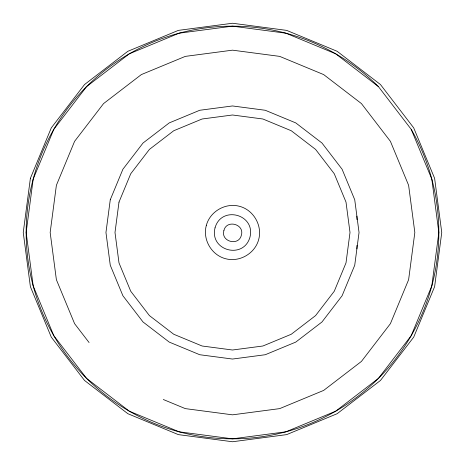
<?xml version="1.0" encoding="UTF-8"?>
<svg xmlns="http://www.w3.org/2000/svg" width="465" height="465" viewBox="0 0 465 465"><rect width="100%" height="100%" fill="white"/><g stroke="black" fill="none" stroke-linecap="round" stroke-linejoin="round"><path stroke-width="0.7" d="M356.888 248.874L356.975 245.317M163.32 399.511L185.308 408.619L232.5 414.832L279.692 408.619L323.669 390.408L361.427 361.427L390.408 323.669L408.619 279.692L414.832 232.5L408.619 185.308L390.408 141.331L361.427 103.573L323.669 74.592L279.692 56.381L232.5 50.168L185.308 56.381L141.331 74.592L103.573 103.573L74.592 141.331L56.381 185.308L50.168 232.5L56.381 279.692L74.592 323.669L89.082 342.548M378.405 86.595L335.672 53.801L285.905 33.189L232.5 26.156L179.095 33.189L129.328 53.801L86.595 86.595L53.801 129.328L33.189 179.095L26.156 232.5L33.189 285.905L53.801 335.672L86.595 378.405L129.328 411.2L179.095 431.811L232.5 438.844L285.905 431.811L335.672 411.2L378.405 378.405L411.2 335.672L431.811 285.905L438.844 232.5L431.811 179.095L411.2 129.328L378.405 86.595A206.344 206.344 0 0 0 38.601 161.925A206.344 206.344 0 0 0 250.484 438.059A206.344 206.344 0 0 0 411.2 129.328M356.888 216.126L356.975 219.683M30.382 178.345L23.25 232.5L30.382 286.655L51.284 337.125L84.537 380.463L127.875 413.716L178.345 434.618L232.5 441.75L286.655 434.618L337.125 413.716L380.463 380.463L413.716 337.125L434.618 286.655L441.75 232.5L434.618 178.345L413.716 127.875L380.463 84.537L337.125 51.284L286.655 30.382L232.5 23.25L178.345 30.382L127.875 51.284L84.537 84.537L51.284 127.875L30.382 178.345M110.269 199.747L105.956 232.5L110.269 265.253L122.911 295.769L143.022 321.978L169.231 342.089L199.747 354.731L232.5 359.044L265.253 354.731L295.769 342.089L321.978 321.978L342.089 295.769L354.731 265.253L359.044 232.5L354.731 199.747L342.089 169.231L321.978 143.022L295.769 122.911L265.253 110.269L232.5 105.956L199.747 110.269L169.231 122.911L143.022 143.022L122.911 169.231L110.269 199.747M118.999 202.089L114.995 232.5L118.999 262.911L130.741 291.253L149.41 315.59L173.747 334.259L202.089 346.001L232.5 350.005L262.911 346.001L291.253 334.259L315.59 315.59L334.259 291.253L346.001 262.911L350.005 232.5L346.001 202.089L334.259 173.747L315.59 149.41L291.253 130.741L262.911 118.999L232.5 114.995L202.089 118.999L173.747 130.741L149.41 149.41L130.741 173.747L118.999 202.089M206.309 225.484C202.467 239.475 211.441 255.023 225.484 258.691C239.475 262.533 255.023 253.559 258.691 239.516C262.533 225.525 253.559 209.977 239.516 206.309C225.525 202.467 209.977 211.441 206.309 225.484M215.039 227.821C209.198 250.699 243.584 259.912 249.961 237.179C255.802 214.301 221.416 205.088 215.039 227.821M223.909 230.53C220.48 241.631 238.789 246.537 241.37 235.209C244.799 224.107 226.49 219.201 223.909 230.53"/></g></svg>
